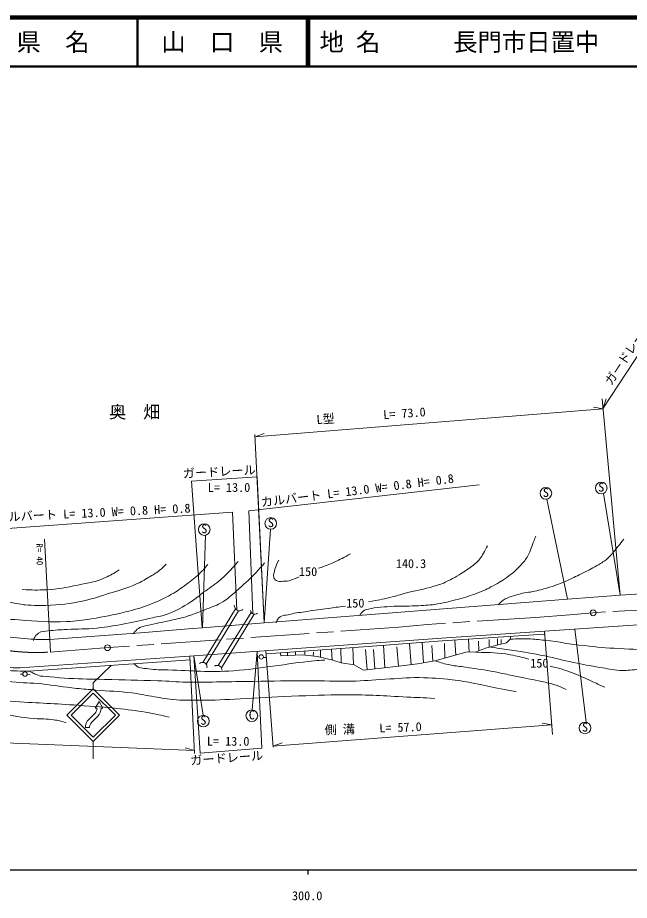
# Model space of a CAD drawing. Units: millimetres, scale not verified. Extents: x 40000 to 680000, y 20000 to 380000.
# Drawn here: x 308363 to 434032, y 198715 to 380000 of the extents above; entities that cross this region are included whole.
import ezdxf
from ezdxf.enums import TextEntityAlignment as Align

# ---------------------------------------------------------------- set-up
doc = ezdxf.new("R2010")
doc.units = ezdxf.units.MM
doc.header["$LTSCALE"] = 1000
doc.linetypes.add('CHAIN', pattern=[18.5, 12, -1.5, 3.5, -1.5])
for name, color, linetype, lineweight in [('M-BGD', 7, 'Continuous', 13), ('M-BMK', 2, 'CHAIN', 13), ('M-STR-HTXT', 7, 'Continuous', 13), ('M-TTL', 2, 'Continuous', 140), ('M-TTL-BAND', 7, 'Continuous', 25), ('M-TTL-LINE', 7, 'Continuous', 50), ('M-TTL-TXT', 7, 'Continuous', 13)]:
    doc.layers.add(name, color=color, linetype=linetype, lineweight=lineweight)
doc.styles.add('ＭＳ ゴシック', font='')
doc.styles.get('ＭＳ ゴシック').set_extended_font_data('MS Gothic')

msp = doc.modelspace()

# ---------------------------------------------------------------- linework, layer by layer
at = {"layer": 'M-BGD'}
for p, q in [((417073, 281126), (421346, 260544)), ((428718, 282296), (432155, 261367)), ((360334, 274929), (359014, 255703)), ((346930, 273698), (346368, 254712)), ((346418, 247573), (353117, 258610)), ((353750, 258205), (347100, 247193)), ((349558, 246957), (356321, 257863)), ((356937, 257501), (350209, 246498)), ((425175, 235295), (422858, 254405)), ((398389, 249090), (398186, 252163)), ((401092, 249713), (401017, 252350)), ((405256, 250725), (405210, 252276)), ((406941, 251158), (406923, 252405)), ((407685, 251339), (407668, 252312)), ((409559, 252322), (409651, 252919)), ((372967, 248048), (372817, 250297)), ((374830, 247498), (374764, 250445)), ((377358, 247075), (377227, 250633)), ((380156, 246046), (379810, 250235)), ((381733, 246229), (381444, 250221)), ((383815, 246470), (383501, 251103)), ((386596, 246792), (386288, 250809)), ((389199, 247112), (388880, 251499)), ((391772, 247492), (391469, 251689)), ((393644, 247814), (393443, 251048)), ((396149, 248466), (396026, 251477)), ((403116, 249952), (403033, 251934)), ((346490, 236734), (344576, 248905)), ((356537, 237831), (357550, 249835)), ((357464, 248702), (357949, 248670)), ((358837, 248612), (359457, 248571)), ((363785, 248986), (363805, 249648)), ((365436, 249062), (365468, 249760)), ((367333, 249070), (367379, 249889)), ((369105, 248866), (369125, 249705)), ((370567, 248622), (370603, 250128)), ((343783, 248135), (311586, 245823)), ((323901, 243412), (327596, 246973)), ((308936, 245169), (309421, 245137)), ((310309, 245079), (310929, 245039)), ((323901, 242147), (323901, 243412)), ((322964, 235843), (324244, 237123)), ((323558, 235249), (324838, 236529)), ((323121, 234194), (322281, 234194)), ((323901, 231347), (323901, 227745))]:
    msp.add_line(p, q, dxfattribs=at)
for points in [[(441859, 262006), (432155, 261367), (421346, 260544), (359014, 255703), (346268, 254704), (344296, 254551)], [(308803, 246456), (344576, 248905), (396500, 252627), (437849, 255417)], [(314939, 252273), (333569, 253638), (344296, 254551)], [(359466, 249357), (368117, 249938), (380369, 250873), (395549, 251990), (416555, 253373)], [(373083, 248021), (374830, 247498), (377499, 247052), (379421, 245961), (386680, 246802), (390481, 247270), (394077, 247889), (400691, 249731), (402415, 249655), (404450, 250519), (407095, 251197), (408826, 251613), (409559, 252322)], [(362381, 249553), (362443, 248924), (366836, 249127), (369952, 248769), (373083, 248021)], [(324681, 238178), (324322, 238178), (325101, 239528)], [(325101, 239528), (325881, 238178), (325521, 238178)]]:
    msp.add_lwpolyline(points, dxfattribs=at)
for points in [[(329301, 236747), (323901, 242147), (318501, 236747), (323901, 231347)], [(328453, 236747), (323901, 241299), (319350, 236747), (323901, 232196)]]:
    msp.add_lwpolyline(points, close=True, dxfattribs=at)
for centre, radius in [((416876, 282310), 1200), ((428249, 283400), 1200), ((346689, 274873), 1200), ((360368, 276128), 1200), ((426584, 257770), 600), ((326816, 250597), 600), ((358398, 248708), 450), ((309870, 245176), 450), ((356475, 236633), 1200), ((346513, 235534), 1200), ((424920, 234122), 1200)]:
    msp.add_circle(centre, radius, dxfattribs=at)
for centre, radius, start, end in [((323189, 238178), 1492, 315, 0), ((323189, 238178), 2332, 315, 0), ((324613, 234194), 2332, 135, 180), ((324613, 234194), 1492, 135, 180)]:
    msp.add_arc(centre, radius, start, end, dxfattribs=at)
for points, knots in [([(309503, 259453), (306707, 259919), (305919, 260039), (303656, 260575), (301736, 261030), (300615, 261171), (298782, 261901), (297170, 262542), (296264, 262956), (294842, 263950), (293438, 264932), (292717, 265584), (291494, 266784), (290718, 267547), (290439, 268117), (289694, 268910), (288598, 270078), (287921, 270672), (286804, 271820), (286207, 272435), (285988, 272911), (285288, 273406), (285045, 273578), (284950, 273652), (284644, 273814)], [0, 0, 0, 0, 1, 1, 1, 2, 2, 2, 3, 3, 3, 4, 4, 4, 5, 5, 5, 6, 6, 6, 7, 7, 7, 8, 8, 8, 8]), ([(378677, 257230), (378783, 257504), (378866, 257621), (379040, 257834), (379420, 258299), (379833, 258368), (380411, 258530), (381351, 258793), (381911, 258806), (382883, 258904), (383984, 259015), (384603, 259057), (385708, 259112), (387669, 259208), (388775, 259098), (390734, 259226), (392251, 259325), (393110, 259336), (394608, 259589), (396312, 259878), (397252, 260129), (398918, 260586), (400450, 261007), (401311, 261251), (402792, 261822), (404095, 262325), (404818, 262637), (406043, 263308), (407346, 264021), (408072, 264444), (409263, 265333), (410305, 266111), (410863, 266599), (411734, 267566), (412359, 268259), (412746, 268644), (413168, 269477), (413772, 270668), (413960, 271404), (414456, 272644), (414590, 272981), (414633, 273087), (414798, 273506)], [0, 0, 0, 0, 1, 1, 1, 2, 2, 2, 3, 3, 3, 4, 4, 4, 5, 5, 5, 6, 6, 6, 7, 7, 7, 8, 8, 8, 9, 9, 9, 10, 10, 10, 11, 11, 11, 12, 12, 12, 13, 13, 13, 14, 14, 14, 14]), ([(407125, 259440), (407339, 259721), (407458, 259807), (407692, 260021), (408789, 261021), (409777, 261046), (411182, 261523), (412478, 261963), (413284, 261904), (414616, 262215), (415800, 262493), (416474, 262621), (417628, 263005), (419263, 263549), (420160, 263917), (421734, 264618), (423016, 265189), (423710, 265561), (424960, 266197), (426204, 266829), (426938, 267125), (428107, 267886), (428846, 268367), (429283, 268626), (429903, 269252), (430695, 270052), (431044, 270587), (431752, 271461), (432211, 272028), (432358, 272211), (432915, 272922)], [0, 0, 0, 0, 1, 1, 1, 2, 2, 2, 3, 3, 3, 4, 4, 4, 5, 5, 5, 6, 6, 6, 7, 7, 7, 8, 8, 8, 9, 9, 9, 10, 10, 10, 10]), ([(380450, 260039), (382558, 260407), (383150, 260498), (384854, 260912), (386197, 261238), (386930, 261495), (388267, 261847), (390445, 262420), (391717, 262550), (393868, 263217), (394795, 263505), (395342, 263611), (396216, 264035), (397750, 264778), (398588, 265250), (400017, 266181), (401050, 266854), (401661, 267204), (402572, 268036), (403392, 268786), (403705, 269365), (404247, 270335), (404506, 270798), (404604, 270971), (404857, 271547)], [0, 0, 0, 0, 1, 1, 1, 2, 2, 2, 3, 3, 3, 4, 4, 4, 5, 5, 5, 6, 6, 6, 7, 7, 7, 8, 8, 8, 8]), ([(362022, 268585), (361595, 267795), (361424, 267502), (361233, 266743), (361064, 266075), (360822, 265651), (361023, 264991), (361106, 264719), (361197, 264540), (361443, 264396), (361927, 264111), (362311, 264249), (362874, 264239), (364212, 264215), (364792, 264590), (366174, 265162)], [0, 0, 0, 0, 1, 1, 1, 2, 2, 2, 3, 3, 3, 4, 4, 4, 5, 5, 5, 5]), ([(370201, 266906), (371743, 267465), (372187, 267630), (373421, 268184), (374755, 268783), (375202, 269033), (376755, 269887)], [0, 0, 0, 0, 1, 1, 1, 2, 2, 2, 2]), ([(311586, 245823), (310310, 245779), (309943, 245785), (308891, 245811), (307096, 245855), (306080, 245907), (304311, 246216), (301777, 246659), (300374, 247032), (297917, 247791), (295741, 248463), (294551, 248953), (292492, 249924), (290291, 250961), (289087, 251632), (287081, 253008), (285307, 254226), (284381, 255014), (282801, 256475), (281440, 257734), (280715, 258487), (279505, 259892), (278387, 261191), (277783, 261944), (276813, 263357), (275874, 264727), (275582, 265246), (274609, 266994)], [0, 0, 0, 0, 1, 1, 1, 2, 2, 2, 3, 3, 3, 4, 4, 4, 5, 5, 5, 6, 6, 6, 7, 7, 7, 8, 8, 8, 9, 9, 9, 9]), ([(347414, 267672), (346732, 266837), (346503, 266591), (345863, 265950), (344861, 264945), (344199, 264483), (343052, 263647), (341881, 262793), (341240, 262282), (339979, 261567), (338193, 260555), (337117, 260116), (335209, 259358), (333434, 258654), (332377, 258427), (330528, 257953), (327805, 257254), (326244, 257004), (323473, 256534), (321536, 256205), (320438, 256076), (318477, 255962), (314623, 255739), (312454, 256080), (308600, 256312), (306345, 256448), (305081, 256573), (302845, 256899), (299909, 257327), (298208, 257556), (295461, 258675), (294373, 259118), (293946, 259277), (292729, 259931)], [0, 0, 0, 0, 1, 1, 1, 2, 2, 2, 3, 3, 3, 4, 4, 4, 5, 5, 5, 6, 6, 6, 7, 7, 7, 8, 8, 8, 9, 9, 9, 10, 10, 10, 11, 11, 11, 11]), ([(329203, 266570), (327974, 265763), (327516, 265533), (326368, 265002), (324303, 264046), (322978, 263921), (320749, 263465), (318227, 262948), (316798, 262637), (314227, 262509), (312302, 262413), (311582, 262423), (309294, 262561)], [0, 0, 0, 0, 1, 1, 1, 2, 2, 2, 3, 3, 3, 4, 4, 4, 4]), ([(338849, 267743), (338275, 267137), (338076, 266953), (337530, 266504), (336724, 265839), (336183, 265584), (335280, 265059), (334328, 264505), (333817, 264144), (332808, 263700), (330800, 262816), (329592, 262526), (327497, 261874), (325356, 261208), (324177, 260742), (321987, 260260), (318936, 259589), (317172, 259418), (314052, 259263), (312276, 259174), (309546, 259451), (309503, 259453), (309503, 259453), (309503, 259453), (309503, 259453)], [0, 0, 0, 0, 1, 1, 1, 2, 2, 2, 3, 3, 3, 4, 4, 4, 5, 5, 5, 6, 6, 6, 7, 7, 7, 8, 8, 8, 8]), ([(311863, 252778), (312144, 253166), (312314, 253325), (312680, 253581), (313329, 254035), (313869, 253939), (314653, 254045), (316166, 254251), (317025, 254269), (318548, 254360), (320911, 254501), (322248, 254384), (324603, 254630), (326942, 254875), (328240, 255122), (330554, 255544), (332729, 255941), (333928, 256261), (336079, 256770), (337331, 257066), (338088, 257066), (339275, 257563), (341165, 258353), (342204, 258880), (343920, 260000), (345003, 260706), (345527, 261218), (346565, 261987), (347776, 262883), (348518, 263301), (349681, 264258), (351381, 265656), (351901, 266318), (353635, 268274)], [0, 0, 0, 0, 1, 1, 1, 2, 2, 2, 3, 3, 3, 4, 4, 4, 5, 5, 5, 6, 6, 6, 7, 7, 7, 8, 8, 8, 9, 9, 9, 10, 10, 10, 11, 11, 11, 11]), ([(332107, 253439), (332249, 253662), (332309, 253732), (332458, 253905), (332786, 254289), (332999, 254521), (333464, 254718), (334023, 254954), (334366, 255011), (334955, 255161), (336805, 255633), (337881, 255728), (339737, 256176), (341176, 256524), (341997, 256672), (343405, 257126), (344925, 257616), (345757, 257951), (347234, 258557), (348520, 259085), (349302, 259276), (350484, 260008), (351658, 260734), (352214, 261295), (353253, 262205), (354818, 263575), (355706, 264338), (357134, 265850), (357913, 266676), (358182, 266961), (359076, 268013)], [0, 0, 0, 0, 1, 1, 1, 2, 2, 2, 3, 3, 3, 4, 4, 4, 5, 5, 5, 6, 6, 6, 7, 7, 7, 8, 8, 8, 9, 9, 9, 10, 10, 10, 10]), ([(314939, 252273), (312870, 252220), (312199, 252287), (310450, 252422), (306225, 252749), (303772, 253149), (299858, 254774), (295248, 256689), (292612, 257978), (288834, 261242)], [0, 0, 0, 0, 1, 1, 1, 2, 2, 2, 3, 3, 3, 3]), ([(352878, 259304), (352922, 258996), (352947, 258810), (353141, 258580), (353331, 258354), (353502, 258252), (353792, 258196), (354133, 258131), (354342, 258259), (354651, 258423)], [0, 0, 0, 0, 1, 1, 1, 2, 2, 2, 3, 3, 3, 3]), ([(466524, 260557), (466003, 259896), (465815, 259682), (465288, 259192), (464613, 258563), (464154, 258299), (463368, 257816), (461556, 256704), (460466, 256204), (458547, 255289), (456938, 254522), (456020, 254117), (454344, 253510), (453240, 253110), (452594, 252964), (451457, 252672), (449357, 252132), (448165, 251888), (446035, 251481), (443551, 251006), (442176, 250580), (439655, 250377), (436634, 250133), (434925, 250305), (431897, 250429), (429109, 250543), (427553, 250733), (424777, 251021), (421609, 251349), (419863, 251771), (416697, 252122), (415359, 252270), (414609, 252381), (413263, 252426), (411817, 252475), (411298, 252436), (409559, 252322)], [0, 0, 0, 0, 1, 1, 1, 2, 2, 2, 3, 3, 3, 4, 4, 4, 5, 5, 5, 6, 6, 6, 7, 7, 7, 8, 8, 8, 9, 9, 9, 10, 10, 10, 11, 11, 11, 12, 12, 12, 12]), ([(356174, 258247), (356215, 258042), (356262, 257919), (356400, 257763), (356607, 257527), (356850, 257475), (357162, 257509), (357362, 257530), (357468, 257570), (357651, 257675)], [0, 0, 0, 0, 1, 1, 1, 2, 2, 2, 3, 3, 3, 3]), ([(361448, 255724), (361530, 256048), (361636, 256203), (361821, 256472), (362409, 257326), (363280, 257207), (364286, 257455), (365660, 257794), (366461, 257839), (367859, 258058), (369538, 258320), (370481, 258453), (372166, 258681), (373557, 258869), (374001, 258925), (375731, 259138)], [0, 0, 0, 0, 1, 1, 1, 2, 2, 2, 3, 3, 3, 4, 4, 4, 5, 5, 5, 5]), ([(468063, 258050), (467154, 257623), (466909, 257500), (466182, 257124), (465137, 256582), (464505, 256341), (463558, 255642), (462425, 254805), (461998, 254090), (460920, 253184), (460283, 252649), (459911, 252364), (459210, 251917), (458452, 251433), (458015, 251170), (457188, 250816), (455783, 250214), (454923, 250068), (453456, 249639), (452216, 249276), (451513, 249097), (450247, 248837), (447716, 248318), (446253, 248274), (443714, 247792), (440872, 247252), (439317, 246763), (436470, 246250), (436120, 246187), (435921, 246174), (435567, 246141), (434202, 246010), (433428, 245842), (432062, 245954), (430449, 246086), (429560, 246294), (427964, 246561), (425841, 246917), (424650, 247116), (422543, 247558), (420246, 248041), (418989, 248448), (416687, 248907), (414014, 249439), (412506, 249692), (409812, 250105), (408170, 250356), (407638, 250436), (405602, 250707)], [0, 0, 0, 0, 1, 1, 1, 2, 2, 2, 3, 3, 3, 4, 4, 4, 5, 5, 5, 6, 6, 6, 7, 7, 7, 8, 8, 8, 9, 9, 9, 10, 10, 10, 11, 11, 11, 12, 12, 12, 13, 13, 13, 14, 14, 14, 15, 15, 15, 16, 16, 16, 16]), ([(394086, 240180), (391313, 240338), (390602, 240370), (388368, 240476), (383424, 240712), (380653, 240933), (375703, 240928), (371369, 240924), (368942, 240796), (364611, 240632), (360513, 240477), (358224, 240257), (354126, 240087), (350848, 239951), (349011, 239797), (345730, 239806), (343570, 239813), (342353, 239760), (340204, 239973), (338502, 240141), (337563, 240357), (335873, 240627), (334293, 240879), (333423, 241127), (331833, 241312), (328927, 241651), (327282, 241672), (324366, 241915), (322840, 242042), (321984, 242101), (320461, 242257), (317657, 242545), (316107, 242883), (313302, 243159), (310914, 243395), (309561, 243351), (307174, 243596), (305915, 243724), (305212, 243820), (303961, 244018), (302666, 244222), (301920, 244265), (300659, 244627), (298255, 245318), (296967, 245910), (294694, 246954), (292315, 248046), (289355, 249680), (288725, 250002), (288725, 250002), (288725, 250002), (288725, 250002)], [0, 0, 0, 0, 1, 1, 1, 2, 2, 2, 3, 3, 3, 4, 4, 4, 5, 5, 5, 6, 6, 6, 7, 7, 7, 8, 8, 8, 9, 9, 9, 10, 10, 10, 11, 11, 11, 12, 12, 12, 13, 13, 13, 14, 14, 14, 15, 15, 15, 16, 16, 16, 17, 17, 17, 17]), ([(413414, 248243), (411643, 248753), (411075, 248866), (409550, 249146), (406803, 249653), (405737, 249587), (402415, 249655)], [0, 0, 0, 0, 1, 1, 1, 2, 2, 2, 2]), ([(332277, 247309), (332489, 247060), (332614, 246979), (332859, 246805), (333638, 246249), (334307, 246435), (335248, 246265), (336763, 245991), (337645, 246108), (339184, 246057), (344467, 245882), (347442, 245512), (352717, 245870), (355882, 246085), (357638, 246411), (360786, 246805), (364094, 247218), (365929, 247616), (369251, 247895), (370114, 247968), (370401, 248000), (371463, 248061)], [0, 0, 0, 0, 1, 1, 1, 2, 2, 2, 3, 3, 3, 4, 4, 4, 5, 5, 5, 6, 6, 6, 7, 7, 7, 7]), ([(345725, 247363), (345856, 247463), (345947, 247495), (346105, 247536), (346504, 247639), (346874, 247533), (347102, 247190), (347264, 246946), (347277, 246732), (347255, 246456)], [0, 0, 0, 0, 1, 1, 1, 2, 2, 2, 3, 3, 3, 3]), ([(348813, 246843), (349133, 246942), (349314, 247035), (349616, 246940), (349765, 246894), (349847, 246853), (349974, 246762), (350274, 246547), (350287, 246281), (350380, 245909)], [0, 0, 0, 0, 1, 1, 1, 2, 2, 2, 3, 3, 3, 3]), ([(421066, 242029), (420131, 242469), (419843, 242601), (419026, 242883), (418148, 243186), (417632, 243281), (416727, 243492), (414750, 243955), (413629, 244151), (411641, 244563), (410550, 244789), (409939, 244915), (408848, 245135), (407563, 245395), (406848, 245564), (405557, 245791), (403542, 246145), (402405, 246297), (400381, 246601), (399157, 246785), (398458, 246813), (397245, 247058), (395991, 247311), (395554, 247444), (394077, 247889)], [0, 0, 0, 0, 1, 1, 1, 2, 2, 2, 3, 3, 3, 4, 4, 4, 5, 5, 5, 6, 6, 6, 7, 7, 7, 8, 8, 8, 8]), ([(429003, 242468), (427396, 243213), (426983, 243404), (425679, 243985), (424386, 244560), (423677, 244921), (422356, 245428), (420616, 246097), (419967, 246251), (417797, 246841)], [0, 0, 0, 0, 1, 1, 1, 2, 2, 2, 3, 3, 3, 3]), ([(410758, 241566), (409229, 241829), (408830, 241904), (407597, 242140), (405512, 242539), (404370, 242896), (402280, 243272), (400464, 243599), (399450, 243817), (397617, 244020), (394994, 244310), (393514, 244418), (390876, 244456), (388123, 244496), (386584, 244268), (383835, 244124), (381112, 243981), (379592, 243788), (376866, 243729), (373378, 243654), (371423, 243810), (367934, 243812), (363585, 243815), (361149, 243742), (356801, 243694), (351470, 243635), (348484, 243481), (343153, 243539), (340820, 243564), (339517, 243735), (337185, 243811), (332895, 243950), (330491, 243975), (326200, 244093), (323345, 244172), (321743, 244144), (318891, 244310), (316539, 244448), (312988, 244790), (312879, 244798), (312879, 244798), (312879, 244798), (312879, 244798)], [0, 0, 0, 0, 1, 1, 1, 2, 2, 2, 3, 3, 3, 4, 4, 4, 5, 5, 5, 6, 6, 6, 7, 7, 7, 8, 8, 8, 9, 9, 9, 10, 10, 10, 11, 11, 11, 12, 12, 12, 13, 13, 13, 14, 14, 14, 14]), ([(339523, 236343), (337589, 236792), (337053, 236902), (335457, 237199), (333148, 237630), (331838, 237777), (329506, 238056), (326117, 238462), (324202, 238534), (320797, 238773), (315769, 239125), (312945, 239219), (307914, 239536), (305309, 239700), (301347, 239981), (301246, 239988), (301246, 239988), (301246, 239988), (301246, 239988)], [0, 0, 0, 0, 1, 1, 1, 2, 2, 2, 3, 3, 3, 4, 4, 4, 5, 5, 5, 6, 6, 6, 6]), ([(318359, 235225), (317133, 235553), (316746, 235634), (315695, 235802), (314194, 236042), (313325, 235914), (311811, 236051), (308878, 236316), (307874, 236565), (304364, 237225)], [0, 0, 0, 0, 1, 1, 1, 2, 2, 2, 3, 3, 3, 3])]:
    msp.add_open_spline(points, degree=3, knots=knots, dxfattribs=at)
for points in [[(311586, 252100), (311725, 252439), (311725, 252439), (311863, 252778)], [(304026, 246883), (305882, 246623), (306629, 246482), (308803, 246456)], [(312879, 244798), (311774, 245292), (311774, 245292), (310668, 245786)]]:
    msp.add_open_spline(points, degree=3, dxfattribs=at)
at = {"layer": 'M-BMK'}
for points in [[(442585, 258722), (427250, 257830), (421806, 257339), (414745, 256838)], [(414745, 256838), (392568, 255386), (386706, 254848)], [(386706, 254848), (327023, 250613), (314539, 249677)]]:
    msp.add_lwpolyline(points, dxfattribs=at)
msp.add_open_spline([(314539, 249677), (312165, 249566), (311405, 249585), (309403, 249718), (306296, 249925), (304543, 250253), (301557, 251141), (298184, 252145), (296355, 252966), (293237, 254598), (291014, 255762), (289884, 256638), (287899, 258174), (285517, 260019), (284350, 261277), (282337, 263519), (280995, 265013), (280320, 265927), (279207, 267599), (278197, 269116), (277878, 269693), (276847, 271624)], degree=3, knots=[0, 0, 0, 0, 1, 1, 1, 2, 2, 2, 3, 3, 3, 4, 4, 4, 5, 5, 5, 6, 6, 6, 7, 7, 7, 7], dxfattribs=at)
at = {"layer": 'M-STR-HTXT'}
for p, q in [((428642, 299793), (449997, 332328)), ((428464, 301733), (432155, 261367)), ((428642, 299793), (429269, 301692)), ((428654, 299661), (357135, 293925)), ((428654, 299661), (426687, 300022)), ((357112, 294379), (359014, 255703)), ((357135, 293925), (359017, 294595)), ((344089, 284779), (346268, 254704)), ((313909, 272919), (315122, 249720)), ((418226, 232805), (416612, 253984)), ((344706, 228865), (343749, 248849)), ((345850, 228910), (344576, 248905)), ((358499, 229944), (357550, 249835)), ((360825, 230160), (359329, 249963)), ((360808, 230382), (418080, 234731)), ((418080, 234731), (416116, 235100)), ((360808, 230382), (362695, 231044)), ((344677, 229473), (342769, 230068)), ((345850, 228910), (358499, 229944))]:
    msp.add_line(p, q, dxfattribs=at)
for points in [[(344089, 284779), (357538, 285718), (359014, 255703)], [(403194, 284034), (355850, 278711), (356673, 257559)], [(303435, 274903), (352494, 278431), (353406, 258339)], [(238184, 270650), (266863, 232626), (344677, 229473)]]:
    msp.add_lwpolyline(points, dxfattribs=at)
at = {"layer": 'M-TTL'}
msp.add_line((680000, 380000), (40000, 380000), dxfattribs=at)
at = {"layer": 'M-TTL-BAND'}
for p, q in [((40000, 205000), (579000, 205000)), ((368000, 205000), (368000, 204000))]:
    msp.add_line(p, q, dxfattribs=at)
at = {"layer": 'M-TTL-LINE'}
for p, q in [((333000, 380000), (333000, 370000)), ((367750, 380000), (367750, 370000)), ((368250, 380000), (368250, 370000)), ((40000, 370000), (680000, 370000))]:
    msp.add_line(p, q, dxfattribs=at)

# ---------------------------------------------------------------- texts
at = {"layer": 'M-BGD', "style": 'ＭＳ ゴシック'}
for s, height, p in [('奥\u3000畑', 2566, (327161, 296970)), ('140.3', 1833, (386058, 266399)), ('150', 1833, (366166, 264770)), ('150', 1833, (375867, 258302)), ('150', 1833, (413675, 245966))]:
    msp.add_text(s, height=height, dxfattribs=at).set_placement(p, align=Align.BOTTOM_LEFT)
for s, p in [('S', (416885, 281008)), ('S', (428257, 282098)), ('S', (346697, 273571)), ('S', (360377, 274826)), ('C', (356466, 235331)), ('S', (346522, 234232)), ('S', (424929, 232820))]:
    msp.add_text(s, height=1833, dxfattribs=at).set_placement(p, align=Align.BOTTOM_CENTER)
at = {"layer": 'M-STR-HTXT', "style": 'ＭＳ ゴシック'}
for s, height, rotation, p in [('ガードレール\u3000L= 77.0', 1833, 56.66, (430804, 304031)), ('L型\u3000\u3000\u3000\u3000L= 73.0', 1833, 4.132, (369857, 295976)), ('ガードレール', 1833, 3.023, (342368, 284917)), ('カルバート L= 13.0 W= 0.8 H= 0.8', 1833, 7.103, (358505, 279010)), ('カルバート L= 13.0 W= 0.8 H= 0.8', 1833, 2.769, (304054, 275902)), ('R= 40', 1320, 271.351, (311780, 271999)), ('側 溝\u3000\u3000L= 57.0', 1833, 2.065, (371463, 232228)), ('ガードレール', 1833, 4.185, (343938, 225971))]:
    msp.add_text(s, height=height, rotation=rotation, dxfattribs=at).set_placement(p, align=Align.BOTTOM_LEFT)
for p in [(347424, 282051), (347251, 229915)]:
    msp.add_text('L= 13.0', height=1833, dxfattribs=at).set_placement(p, align=Align.BOTTOM_LEFT)
at = {"layer": 'M-TTL-BAND', "style": 'ＭＳ ゴシック'}
msp.add_text('300.0', height=1833, dxfattribs=at).set_placement((367844, 198195), align=Align.BOTTOM_CENTER)
at = {"layer": 'M-TTL-TXT', "style": 'ＭＳ ゴシック'}
for s, p in [('県\u3000名', (315625, 375000)), ('山\u3000口\u3000県', (350375, 375000))]:
    msp.add_text(s, height=3666, dxfattribs=at).set_placement(p, align=Align.MIDDLE_CENTER)
msp.add_text('地 名      長門市日置中', height=3666, dxfattribs=at).set_placement((370380, 375000), align=Align.MIDDLE_LEFT)

doc.saveas('drawing.dxf')
